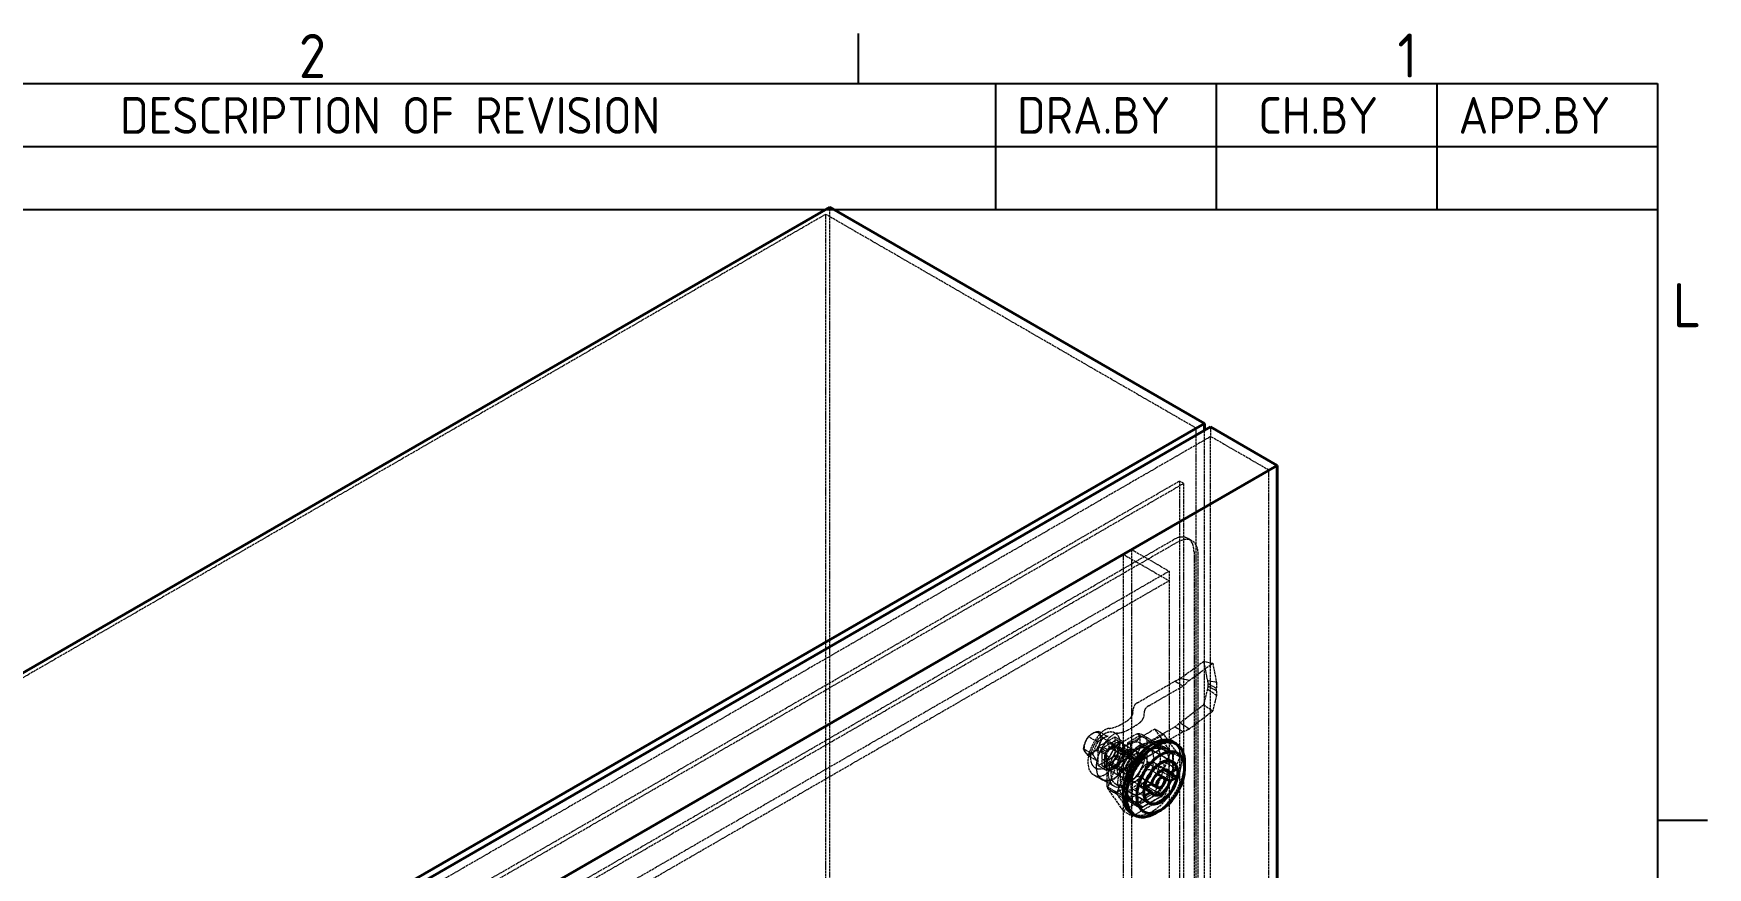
# Model space of a CAD drawing. Header units: millimetres. Extents: x 0 to 3567, y 0 to 2523.
# Drawn here: x 3175.9 to 3517.2, y 2303.1 to 2473.2 of the extents above; entities that cross this region are included whole.
import ezdxf

# ---------------------------------------------------------------- set-up
doc = ezdxf.new("R2010")
doc.units = ezdxf.units.MM
doc.header["$LTSCALE"] = 3
doc.linetypes.add('DASHED', pattern=[0.2067, 0.1654, -0.0413])
doc.layers.get('0').update_dxf_attribs({"color": 3, "lineweight": 25, "true_color": 0x00ff00})
for name, color, linetype, lineweight, true_color in [('가려진 것(ISO)', 2, 'DASHED', 18, 0xffff00), ('가시적인 것(ISO)', 3, 'Continuous', 40, 0x00ff00), ('기호(ISO)', 5, 'Continuous', 25, 0x0000ff)]:
    doc.layers.add(name, color=color, linetype=linetype, lineweight=lineweight, true_color=true_color)
doc.layers.add('경계(ISO)', color=7, linetype='Continuous', lineweight=25)
doc.styles.add('ISO ProportionalPSTEK', font='isocp.shx')
doc.styles.add('문자 텍스트_PSTEK_POSCO', font='isocp.shx')

# ---------------------------------------------------------------- blocks, each defined once
blk = doc.blocks.new('경계 Default Border')
at = {"layer": '경계(ISO)'}
for p, q in [((1114.69, 821), (1114.69, 824.4)), ((1169, 770.92), (1172.4, 770.92))]:
    blk.add_line(p, q, dxfattribs=at)
at = {"layer": '경계(ISO)', "flags": 128}
blk.add_lwpolyline([(20, 20), (20, 821), (1169, 821), (1169, 20), (20, 20)], dxfattribs=at)
at = {"layer": '경계(ISO)', "color": 2, "true_color": 0xffff00, "char_height": 3, "attachment_point": 7, "style": '문자 텍스트_PSTEK_POSCO'}
for s, insert in [('2', (1076.66, 821.37)), ('1', (1151.33, 821.4)), ('L', (1170.04, 804.43))]:
    blk.add_mtext(s, dxfattribs=dict(at, insert=insert))
blk = doc.blocks.new('리비전 내역')
at = {"layer": '기호(ISO)'}
for p, q in [((1017, 821), (1169, 821)), ((1124, 821), (1124, 816.72)), ((1139, 821), (1139, 816.72)), ((1154, 821), (1154, 816.72)), ((1169, 821), (1169, 816.72)), ((1017, 816.72), (1169, 816.72)), ((1124, 816.72), (1124, 812.44)), ((1139, 816.72), (1139, 812.44)), ((1154, 816.72), (1154, 812.44)), ((1169, 816.72), (1169, 812.44)), ((1017, 812.44), (1169, 812.44))]:
    blk.add_line(p, q, dxfattribs=at)
at = {"layer": '기호(ISO)', "color": 2, "true_color": 0xffff00, "char_height": 2.5, "attachment_point": 7, "style": 'ISO ProportionalPSTEK'}
for s, insert in [('DESCRIPTION OF REVISION', (1064.51, 817.58)), ('DRA.BY', (1125.48, 817.58)), ('CH.BY', (1141.86, 817.58)), ('APP.BY', (1155.48, 817.58))]:
    blk.add_mtext(s, dxfattribs=dict(at, insert=insert))

msp = doc.modelspace()

# ---------------------------------------------------------------- linework, layer by layer
at = {"layer": '가려진 것(ISO)'}
for p, q in [((3338.2462, 2109.5487), (3338.2462, 2437.7804)), ((3337.3976, 2436.3107), (3114.2347, 2307.4675)), ((3412.9167, 2392.7098), (3337.3976, 2436.3107)), ((3337.3976, 2231.3374), (3337.3976, 2436.3107)), ((3415.8865, 2392.9547), (3415.8865, 2390.9951)), ((3415.8865, 2390.9951), (3192.7236, 2262.152)), ((3412.9167, 2066.4377), (3412.9167, 2392.7098)), ((3414.6137, 2065.4579), (3414.6137, 2392.2199)), ((3415.8865, 2064.7231), (3415.8865, 2390.9951)), ((3427.7659, 2384.1365), (3415.8865, 2390.9951)), ((3427.7659, 2057.8645), (3427.7659, 2384.1365)), ((3197.3905, 2259.4575), (3409.5225, 2381.932)), ((3198.239, 2258.9676), (3410.3711, 2381.4421)), ((3409.5225, 2381.932), (3409.5225, 2068.3973)), ((3410.3711, 2381.4421), (3409.5225, 2381.932)), ((3410.3711, 2381.4421), (3410.3711, 2067.9074)), ((3211.3912, 2256.2732), (3408.2497, 2369.9295)), ((3409.0983, 2369.4396), (3212.2397, 2255.7833)), ((3412.0983, 2369.7368), (3411.2497, 2370.2267)), ((3398.0674, 2366.9901), (3407.4012, 2361.6012)), ((3398.0674, 2366.9901), (3398.0674, 2328.7772)), ((3399.7645, 2367.9699), (3407.4012, 2363.5608)), ((3399.7645, 2367.9699), (3399.7645, 2325.3488)), ((3412.4924, 2367.48), (3412.4924, 2071.5817)), ((3413.3409, 2071.0918), (3413.3409, 2366.9901)), ((3212.2397, 2250.8843), (3407.4012, 2363.5608)), ((3407.4012, 2363.5608), (3407.4012, 2361.6012)), ((3213.9368, 2249.9045), (3407.4012, 2361.6012)), ((3407.4012, 2361.6012), (3407.4012, 2326.614)), ((3409.6194, 2341.6296), (3414.46, 2345.1471)), ((3414.46, 2345.1471), (3416.314, 2344.7666)), ((3414.46, 2345.1471), (3415.2153, 2341.2245)), ((3410.2095, 2341.5085), (3409.6194, 2341.6296)), ((3411.4733, 2341.2491), (3416.314, 2344.7666)), ((3416.314, 2344.7666), (3417.0693, 2340.8441)), ((3400.9602, 2336.7151), (3408.5538, 2341.0956)), ((3403.2665, 2336.0868), (3410.2502, 2340.1154)), ((3409.0938, 2340.7836), (3408.5538, 2341.0956)), ((3410.2502, 2340.1154), (3409.0938, 2340.7836)), ((3411.4733, 2341.2491), (3410.2095, 2341.5085)), ((3415.2153, 2339.4775), (3414.46, 2336.322)), ((3415.8054, 2341.1034), (3415.2153, 2341.2245)), ((3415.8054, 2339.075), (3415.2153, 2339.4775)), ((3415.8849, 2340.292), (3415.3449, 2340.604)), ((3415.3449, 2340.604), (3415.3449, 2340.1141)), ((3415.8849, 2339.8021), (3415.3449, 2340.1141)), ((3417.0693, 2340.8441), (3415.8054, 2341.1034)), ((3417.0693, 2338.213), (3415.8054, 2339.075)), ((3417.0413, 2339.6238), (3415.8849, 2340.292)), ((3417.0413, 2339.1339), (3415.8849, 2339.8021)), ((3417.0693, 2338.213), (3416.314, 2335.0574)), ((3417.0413, 2339.6238), (3417.0413, 2339.1339)), ((3409.6194, 2332.6164), (3414.46, 2336.322)), ((3411.4733, 2331.3518), (3416.314, 2335.0574)), ((3414.46, 2336.322), (3416.314, 2335.0574)), ((3400.9602, 2327.4071), (3408.5538, 2331.7875)), ((3409.0938, 2331.4755), (3408.5538, 2331.7875)), ((3410.2502, 2330.8073), (3409.0938, 2331.4755)), ((3410.2095, 2332.2138), (3409.6194, 2332.6164)), ((3411.4733, 2331.3518), (3410.2095, 2332.2138)), ((3392.7634, 2328.7494), (3390.9601, 2329.7905)), ((3394.723, 2329.8808), (3392.9197, 2330.9219)), ((3392.9755, 2327.7987), (3396.3711, 2329.7575)), ((3395.7027, 2328.4869), (3393.8995, 2329.528)), ((3396.6527, 2329.1126), (3394.0515, 2327.6108)), ((3394.6632, 2328.797), (3397.124, 2327.3763)), ((3395.403, 2327.5151), (3394.6632, 2328.797)), ((3394.6719, 2326.8185), (3398.0674, 2328.7772)), ((3397.5861, 2328.5737), (3394.9849, 2327.0719)), ((3395.7006, 2328.3038), (3399.3917, 2326.1728)), ((3396.3711, 2329.7575), (3396.3711, 2325.8383)), ((3396.3711, 2329.7575), (3398.0674, 2328.7772)), ((3396.41, 2330.527), (3396.48, 2330.4866)), ((3396.6527, 2329.1126), (3397.5861, 2328.5737)), ((3400.8986, 2330.3882), (3396.7636, 2328.0008)), ((3396.7636, 2328.0008), (3401.9396, 2325.0124)), ((3396.8521, 2329.0246), (3402.3676, 2325.8403)), ((3397.028, 2325.8923), (3397.028, 2328.8959)), ((3397.5861, 2328.5737), (3397.9613, 2328.357)), ((3397.9613, 2325.3534), (3397.9613, 2328.357)), ((3404.5268, 2331.335), (3398.0568, 2327.5996)), ((3398.0674, 2328.7772), (3398.0674, 2324.8581)), ((3401.463, 2330.0012), (3398.9163, 2328.5321)), ((3398.9163, 2328.5321), (3398.9163, 2326.0826)), ((3398.9163, 2328.5321), (3399.5513, 2328.1651)), ((3400.5844, 2328.7616), (3399.5513, 2328.1651)), ((3399.5513, 2328.1651), (3399.5513, 2325.7156)), ((3406.3936, 2330.2573), (3399.9236, 2326.5218)), ((3400.8986, 2330.3882), (3406.0746, 2327.3998)), ((3405.1028, 2327.941), (3401.2144, 2325.696)), ((3401.463, 2330.0012), (3401.463, 2327.5517)), ((3401.4631, 2329.9863), (3401.4631, 2327.5368)), ((3401.4882, 2328.5304), (3408.1492, 2324.6847)), ((3402.1011, 2330.0818), (3407.2771, 2327.0934)), ((3402.9677, 2324.4189), (3402.9677, 2329.1936)), ((3403.2665, 2326.7787), (3410.2502, 2330.8073)), ((3404.3368, 2328.2714), (3406.2036, 2327.1936)), ((3407.7618, 2326.7328), (3404.5268, 2331.335)), ((3404.5268, 2331.335), (3406.3936, 2330.2573)), ((3405.9513, 2327.4511), (3405.1028, 2327.941)), ((3409.6286, 2325.655), (3406.3936, 2330.2573)), ((3391.7835, 2326.2241), (3389.9803, 2327.2653)), ((3392.7634, 2324.8302), (3390.9601, 2325.8714)), ((3394.723, 2325.9616), (3392.9197, 2327.0027)), ((3392.9755, 2323.8795), (3392.9755, 2327.7987)), ((3392.9755, 2327.7987), (3394.6719, 2326.8185)), ((3396.3711, 2325.8383), (3392.9755, 2323.8795)), ((3393.6763, 2326.9608), (3394.6097, 2326.4219)), ((3393.6763, 2326.9608), (3393.6763, 2323.9572)), ((3393.9006, 2325.1862), (3397.5917, 2323.0551)), ((3394.0515, 2327.6108), (3394.9849, 2327.0719)), ((3394.0515, 2323.7406), (3396.6527, 2325.2424)), ((3398.8448, 2322.678), (3394.6021, 2325.1275)), ((3394.6097, 2326.4219), (3394.6097, 2323.4183)), ((3394.6719, 2322.8993), (3394.6719, 2326.8185)), ((3398.0674, 2324.8581), (3394.6719, 2322.8993)), ((3398.0568, 2327.5996), (3394.8218, 2319.2618)), ((3394.9849, 2323.2017), (3397.5861, 2324.7035)), ((3395.403, 2327.5151), (3397.8637, 2326.0944)), ((3400.3448, 2325.2761), (3396.1021, 2327.7256)), ((3396.3711, 2325.8383), (3398.0674, 2324.8581)), ((3396.6527, 2325.2424), (3397.5861, 2324.7035)), ((3399.9236, 2326.5218), (3396.6886, 2318.184)), ((3397.028, 2325.8923), (3397.9613, 2325.3534)), ((3397.8637, 2326.0944), (3397.124, 2327.3763)), ((3398.0568, 2327.5996), (3399.9236, 2326.5218)), ((3398.0674, 2324.8581), (3398.0674, 2098.5252)), ((3399.7859, 2325.8394), (3398.3058, 2325.8391)), ((3398.3058, 2325.8391), (3400.7665, 2324.4184)), ((3398.9163, 2326.0826), (3401.463, 2327.5517)), ((3398.9163, 2326.0826), (3399.5513, 2325.7156)), ((3399.5513, 2325.7156), (3400.5844, 2326.3121)), ((3399.7645, 2324.8589), (3399.7645, 2325.3488)), ((3399.7645, 2324.8589), (3399.7645, 2321.2251)), ((3399.7859, 2325.8394), (3402.2466, 2324.4187)), ((3400.3611, 2327.068), (3400.5732, 2326.9455)), ((3402.0629, 2325.2061), (3401.2144, 2325.696)), ((3406.0746, 2327.3998), (3401.9396, 2325.0124)), ((3402.0629, 2325.2061), (3405.9513, 2327.4511)), ((3403.2676, 2327.3992), (3407.6372, 2324.8763)), ((3404.5268, 2318.395), (3407.7618, 2326.7328)), ((3406.3055, 2324.7651), (3404.8706, 2323.9368)), ((3406.0746, 2327.3998), (3408.1437, 2326.2052)), ((3406.3055, 2324.7651), (3409.0208, 2323.1975)), ((3406.3936, 2317.3172), (3409.6286, 2325.655)), ((3407.3071, 2327.1454), (3406.4586, 2327.6353)), ((3407.4012, 2322.124), (3407.4012, 2326.614)), ((3408.2497, 2326.1241), (3407.4012, 2326.614)), ((3407.7618, 2326.7328), (3409.6286, 2325.655)), ((3408.1437, 2321.4305), (3408.1437, 2326.2052)), ((3408.2497, 2326.1241), (3408.2497, 2321.6341)), ((3392.0337, 2322.0056), (3393.73, 2321.0254)), ((3392.33, 2323.4602), (3392.4, 2323.4198)), ((3392.9755, 2323.8795), (3394.6719, 2322.8993)), ((3393.6704, 2321.1622), (3396.1311, 2319.7414)), ((3393.6763, 2323.9572), (3394.6097, 2323.4183)), ((3393.8521, 2323.8285), (3399.3676, 2320.6442)), ((3394.6097, 2323.4183), (3394.9849, 2323.2017)), ((3394.6945, 2324.4171), (3399.8705, 2321.4287)), ((3394.6945, 2324.4171), (3394.6945, 2319.6424)), ((3394.8404, 2323.1887), (3397.5132, 2321.6455)), ((3398.9159, 2323.3892), (3398.4917, 2323.1443)), ((3398.9159, 2321.715), (3398.9159, 2317.225)), ((3399.7645, 2321.2251), (3398.9159, 2321.715)), ((3401.1071, 2321.7639), (3399.6723, 2320.9355)), ((3399.7645, 2316.7351), (3399.7645, 2321.2251)), ((3399.8705, 2321.4287), (3399.8705, 2316.654)), ((3402.2466, 2324.4187), (3400.7665, 2324.4184)), ((3403.8224, 2320.1962), (3401.1071, 2321.7639)), ((3402.9677, 2324.4189), (3408.1437, 2321.4305)), ((3403.5889, 2323.0567), (3405.0116, 2322.2353)), ((3404.4139, 2324.4857), (3407.1292, 2322.918)), ((3406.4254, 2323.0391), (3404.8706, 2323.9368)), ((3404.8706, 2322.2711), (3405.4125, 2322.584)), ((3406.4371, 2321.3667), (3404.8706, 2322.2711)), ((3405.9958, 2322.9207), (3406.3055, 2323.0995)), ((3406.3055, 2323.0995), (3406.413, 2323.0374)), ((3408.2497, 2321.6341), (3407.4012, 2322.124)), ((3407.4012, 2322.124), (3407.4012, 2096.362)), ((3394.6945, 2319.6424), (3399.8705, 2316.654)), ((3394.8218, 2319.2618), (3398.0568, 2314.6595)), ((3394.8218, 2319.2618), (3396.6886, 2318.184)), ((3395.5611, 2318.7542), (3400.7371, 2315.7658)), ((3396.5982, 2320.0606), (3403.2592, 2316.2149)), ((3396.6886, 2318.184), (3399.9236, 2313.5817)), ((3396.7636, 2318.4478), (3400.8986, 2320.8352)), ((3398.0568, 2314.6595), (3404.5268, 2318.395)), ((3398.2468, 2317.7232), (3400.1136, 2316.6454)), ((3398.4676, 2319.0853), (3402.8372, 2316.5625)), ((3399.6723, 2320.9355), (3402.3343, 2319.3986)), ((3399.6723, 2319.2698), (3401.1071, 2320.0982)), ((3399.6723, 2319.2698), (3402.3061, 2317.7492)), ((3400.8986, 2320.8352), (3406.0746, 2317.8468)), ((3402.3328, 2319.3905), (3401.1071, 2320.0982)), ((3401.2144, 2315.898), (3405.1028, 2318.143)), ((3401.5639, 2319.5493), (3404.2792, 2317.9816)), ((3401.9396, 2315.4594), (3406.0746, 2317.8468)), ((3402.3889, 2320.9783), (3403.7829, 2320.1734)), ((3404.5268, 2318.395), (3406.3936, 2317.3172)), ((3405.9513, 2317.6531), (3405.1028, 2318.143)), ((3398.0568, 2314.6595), (3399.9236, 2313.5817)), ((3399.7645, 2316.7351), (3398.9159, 2317.225)), ((3399.7645, 2316.7351), (3399.7645, 2095.0968)), ((3400.7071, 2315.7138), (3399.8586, 2316.2037)), ((3399.8705, 2316.654), (3401.9396, 2315.4594)), ((3399.9236, 2313.5817), (3406.3936, 2317.3172)), ((3402.0629, 2315.4081), (3401.2144, 2315.898)), ((3405.9513, 2317.6531), (3402.0629, 2315.4081))]:
    msp.add_line(p, q, dxfattribs=at)
for centre, major_axis, ratio, start_param, end_param in [((3408.2497, 2365.0305), (3, 5.1962), 0.57735027, 5.49778714, 7.06858347), ((3409.0983, 2364.5406), (3, 5.1962), 0.57735027, 5.49778714, 7.06858347), ((3403.0806, 2335.4899), (-3, 0), 0.57735027, 5.49736166, 5.69199584), ((3405.3869, 2334.8615), (3, 0), 0.57735027, 2.35576901, 2.55042781), ((3394.3458, 2328.7443), (1.501, 2.5975), 0.57759587, 0.3818187, 1.07207669), ((3397.6812, 2339.6783), (-4.5029, -7.7926), 0.57759587, 0.3818187, 0.71306274), ((3391.7883, 2328.4841), (-1.2, -2.0785), 0.57735027, 4.97418837, 6.02138587), ((3391.7883, 2328.4841), (1.2, 2.0785), 0.57735027, 0.78539816, 1.83259571), ((3394.8855, 2326.9409), (-2.8518, -4.9353), 0.57759587, 4.21366934, 6.78233075), ((3391.7883, 2328.4841), (1.2, 2.0785), 0.57735027, 6.02138587, 7.06858347), ((3391.7883, 2328.4841), (-1.2, -2.0785), 0.57735027, 0.78539816, 1.83259571), ((3396.3704, 2325.8387), (-2.7, -4.6765), 0.57735027, 4.39048585, 8.17588476), ((3396.5819, 2325.9607), (-2.8518, -4.9353), 0.57759587, 4.21366934, 6.78233075), ((3391.7883, 2328.4841), (1.2, 2.0785), 0.57735027, 4.97418837, 6.02138587), ((3398.8311, 2324.418), (3.27, 5.6638), 0.57735027, 1.2488932, 1.89269945), ((3396.2855, 2325.8877), (1.5, 2.5981), 0.57735027, 0.12541083, 1.44538549), ((3396.0422, 2327.7641), (1.501, 2.5975), 0.57759587, 0.3818187, 1.07207669), ((3395.3521, 2326.4266), (1.5, 2.5981), 0.57735027, 6.15777447, 6.40859614), ((3399.3775, 2338.6981), (-4.5029, -7.7926), 0.57759587, 0.3818187, 0.71306276), ((3396.2855, 2325.8877), (1.5, 2.5981), 0.57735027, 4.83779981, 6.15777447), ((3404.0071, 2321.4296), (-4.2, -7.2746), 0.57735027, 0, 3.14159265), ((3398.4631, 2329.9863), (3, 0), 0.57735027, 5.49778714, 6.29175516), ((3398.8311, 2324.418), (3.27, 5.6638), 0.57735027, 5.96128218, 6.60508843), ((3403.1586, 2321.9195), (3.3, 5.7158), 0.57735027, 5.92748681, 6.6388838), ((3391.7883, 2328.4841), (-1.2, -2.0785), 0.57735027, 6.02138587, 7.06858347), ((3395.3521, 2326.4266), (1.5, 2.5981), 0.57735027, 1.44538549, 1.69620716), ((3396.2855, 2325.8877), (-1.5, -2.5981), 0.57735027, 4.83779981, 6.15777447), ((3396.3704, 2325.8387), (-1.53, -2.65), 0.57735027, 4.39048585, 8.17588476), ((3398.8311, 2324.418), (-2.7, -4.6765), 0.57735027, 4.39048585, 8.17588476), ((3396.2855, 2325.8877), (-1.5, -2.5981), 0.57735027, 0.12541083, 1.44538549), ((3395.3521, 2326.4266), (1.5, 2.5981), 0.57735027, 4.58697815, 4.83779981), ((3398.8311, 2324.418), (1.53, 2.65), 0.57735027, 5.03429211, 7.53207851), ((3403.1586, 2321.9195), (-3.3, -5.7158), 0.57735027, 4.35669048, 5.06808748), ((3404.0071, 2321.4296), (3.3, 5.7158), 0.57735027, 1.21509783, 1.92649482), ((3404.0071, 2321.4296), (3.27, 5.6638), 0.57735027, 1.2488932, 1.89269945), ((3398.4631, 2327.5368), (3, 0), 0.57735027, 5.49778714, 6.29175516), ((3403.0806, 2326.1818), (3, 0), 0.57735027, 2.35576901, 2.55040319), ((3402.9889, 2322.0175), (1.425, 2.4682), 0.57735027, 5.86379946, 8.27336748), ((3405.3869, 2325.5535), (-3, 0), 0.57735027, 5.49736166, 5.69202046), ((3404.0071, 2321.4296), (3.3, 5.7158), 0.57735027, 5.92748681, 6.6388838), ((3404.0071, 2321.4296), (3.27, 5.6638), 0.57735027, 5.96128218, 6.60508843), ((3402.9889, 2322.0175), (2.4, 4.1569), 0.57735027, 5.28365446, 5.71191983), ((3395.3521, 2326.4266), (-1.5, -2.5981), 0.57735027, 6.15777447, 6.40859614), ((3394.3458, 2324.5149), (-1.501, -2.5975), 0.57759587, 0.49914544, 1.1894033), ((3397.6812, 2317.4289), (4.5029, 7.7926), 0.57759587, 0.85815926, 1.18940326), ((3396.0422, 2323.5347), (1.501, 2.5975), 0.57759587, 3.6407381, 4.33099599), ((3399.3775, 2316.4487), (4.5029, 7.7926), 0.57759587, 0.85815924, 1.18940325), ((3398.8311, 2324.418), (3.27, 5.6638), 0.57735027, 4.39048585, 5.03429211), ((3402.9889, 2322.0175), (1.425, 2.4682), 0.57735027, 4.07221365, 5.13177483), ((3404.6435, 2321.0622), (4.2, 7.2746), 0.57735027, 3.92699082, 5.49778714), ((3403.1586, 2321.9195), (3.3, 5.7158), 0.57735027, 4.35669048, 5.06808748), ((3404.0071, 2321.4296), (-3.3, -5.7158), 0.57735027, 1.21509783, 1.92649482), ((3404.0071, 2321.4296), (3.27, 5.6638), 0.57735027, 4.39048585, 5.03429211), ((3398.8311, 2324.418), (-3.27, -5.6638), 0.57735027, 5.96128218, 6.60508843), ((3402.9889, 2322.0175), (-2.4, -4.1569), 0.57735027, 5.28365446, 5.71191983), ((3402.9889, 2322.0175), (-1.425, -2.4682), 0.57735027, 5.86379946, 6.92336064), ((3403.1586, 2321.9195), (-3.3, -5.7158), 0.57735027, 5.92748681, 6.6388838), ((3404.0071, 2321.4296), (-3.3, -5.7158), 0.57735027, 5.92748681, 6.6388838), ((3404.0071, 2321.4296), (-3.27, -5.6638), 0.57735027, 5.96128218, 6.60508843)]:
    msp.add_ellipse(centre, major_axis=major_axis, ratio=ratio, start_param=start_param, end_param=end_param, dxfattribs=at)
for centre, major_axis in [((3395.3521, 2326.4266), (-0.75, -1.299)), ((3399.0432, 2324.2955), (-2.445, -4.2349)), ((3401.2918, 2322.9973), (-3.045, -5.2741)), ((3400.8676, 2323.2422), (-2.4, -4.1569)), ((3403.1586, 2321.9195), (-3.045, -5.2741)), ((3399.0432, 2324.2955), (-1.53, -2.65)), ((3398.4917, 2324.6139), (-0.9, -1.5588)), ((3398.9159, 2324.369), (-0.6, -1.0392)), ((3399.5948, 2323.9771), (-0.75, -1.299)), ((3400.8676, 2323.2422), (-1.5, -2.5981)), ((3402.9889, 2322.0175), (-0.6, -1.0392))]:
    msp.add_ellipse(centre, major_axis=major_axis, ratio=0.57735027, dxfattribs=at)
for points in [[(3408.5538, 2341.0956), (3408.9291, 2341.2646), (3409.2849, 2341.4449), (3409.6194, 2341.6296)], [(3410.2502, 2340.1154), (3410.6981, 2340.4754), (3411.107, 2340.8579), (3411.4733, 2341.2491)], [(3415.2153, 2341.2245), (3415.2792, 2341.011), (3415.3218, 2340.8019), (3415.3449, 2340.604)], [(3415.3449, 2340.1141), (3415.3218, 2339.8896), (3415.2792, 2339.6763), (3415.2153, 2339.4775)], [(3417.0693, 2340.8441), (3417.1013, 2340.424), (3417.0908, 2340.0126), (3417.0413, 2339.6238)], [(3417.0413, 2339.1339), (3417.0908, 2338.8022), (3417.1013, 2338.4931), (3417.0693, 2338.213)], [(3408.5538, 2331.7875), (3408.9291, 2332.0515), (3409.2849, 2332.3267), (3409.6194, 2332.6164)], [(3410.2502, 2330.8073), (3410.6981, 2330.9641), (3411.107, 2331.1434), (3411.4733, 2331.3518)], [(3392.8706, 2328.724), (3392.4172, 2327.9312), (3392.0664, 2327.0288), (3391.8503, 2326.0971)], [(3393.7754, 2329.3539), (3393.4389, 2329.1596), (3393.1396, 2328.9449), (3392.8673, 2328.7201)], [(3394.8636, 2329.8748), (3394.4766, 2329.7179), (3394.1071, 2329.5454), (3393.7754, 2329.3539)], [(3391.8409, 2326.1683), (3392.0467, 2325.7841), (3392.377, 2325.3128), (3392.8097, 2324.7904)]]:
    msp.add_open_spline(points, degree=3, dxfattribs=at)
for points, knots in [([(3400.0028, 2334.6851), (3400.0181, 2334.8046), (3400.0334, 2334.9252), (3400.064, 2335.1684), (3400.0792, 2335.291), (3400.0944, 2335.4146)], [-0.163488648, -0.163488648, -0.163488648, -0.163488648, -0.081744783, -0.081744783, -0.000001, -0.000001, -0.000001, -0.000001]), ([(3400.22, 2335.9107), (3400.1874, 2335.8251), (3400.1608, 2335.7407), (3400.14, 2335.6579), (3400.1234, 2335.5914), (3400.1104, 2335.5261), (3400.1008, 2335.4619), (3400.0985, 2335.446), (3400.0964, 2335.4303), (3400.0944, 2335.4146)], [0, 0, 0, 0, 0.5, 0.5, 0.5, 0.90109446, 0.90109446, 0.90109446, 1, 1, 1, 1]), ([(3400.5898, 2336.4552), (3400.482, 2336.3609), (3400.3869, 2336.245), (3400.2773, 2336.0471), (3400.2468, 2335.9802), (3400.22, 2335.9107)], [-3.849106129, -3.849106129, -3.849106129, -3.849106129, -3.75506018, -3.75506018, -3.711436014, -3.711436014, -3.711436014, -3.711436014]), ([(3402.3091, 2334.0567), (3402.3244, 2334.1763), (3402.3397, 2334.2968), (3402.3703, 2334.54), (3402.3855, 2334.6626), (3402.4007, 2334.7862)], [-0.163488339, -0.163488339, -0.163488339, -0.163488339, -0.081744636, -0.081744636, -0.000001, -0.000001, -0.000001, -0.000001]), ([(3402.4007, 2334.7862), (3402.4026, 2334.8017), (3402.4047, 2334.8172), (3402.407, 2334.8328), (3402.4166, 2334.8972), (3402.4296, 2334.9629), (3402.4463, 2335.0295), (3402.4671, 2335.1123), (3402.4936, 2335.1967), (3402.5262, 2335.2822)], [0, 0, 0, 0, 0.09749081, 0.09749081, 0.09749081, 0.5, 0.5, 0.5, 1, 1, 1, 1]), ([(3402.5262, 2335.2822), (3402.5531, 2335.3518), (3402.5835, 2335.4187), (3402.6932, 2335.6166), (3402.7883, 2335.7325), (3402.896, 2335.8268)], [3.711492057, 3.711492057, 3.711492057, 3.711492057, 3.75511823, 3.75511823, 3.849166644, 3.849166644, 3.849166644, 3.849166644]), ([(3397.2197, 2332.0829), (3397.4947, 2332.2185), (3397.7898, 2332.3787), (3398.0383, 2332.5202), (3398.2868, 2332.6618), (3398.4887, 2332.7847), (3398.7225, 2332.9419), (3398.856, 2333.0315), (3398.9998, 2333.1323), (3399.137, 2333.2332)], [0, 0, 0, 0, 0.38901968, 0.38901968, 0.38901968, 0.77803936, 0.77803936, 0.77803936, 1, 1, 1, 1]), ([(3398.916, 2331.1027), (3399.3373, 2331.3104), (3399.76, 2331.5456), (3400.6045, 2332.0693), (3401.0255, 2332.3571), (3401.4433, 2332.6697)], [-0.597287715, -0.597287715, -0.597287715, -0.597287715, -0.298655583, -0.298655583, -0.000088643, -0.000088643, -0.000088643, -0.000088643]), ([(3399.6461, 2333.7793), (3399.5909, 2333.6851), (3399.5225, 2333.5919), (3399.3484, 2333.4028), (3399.2472, 2333.3141), (3399.137, 2333.2332)], [-0.152571673, -0.152571673, -0.152571673, -0.152571673, -0.078576825, -0.078576825, -0.000001, -0.000001, -0.000001, -0.000001]), ([(3399.858, 2334.1807), (3399.8293, 2334.1176), (3399.797, 2334.0527), (3399.7616, 2333.9858), (3399.7261, 2333.9189), (3399.6875, 2333.8501), (3399.6461, 2333.7793)], [0, 0, 0, 0, 0.5, 0.5, 0.5, 1, 1, 1, 1]), ([(3400.0028, 2334.6851), (3399.9921, 2334.6016), (3399.975, 2334.5173), (3399.951, 2334.433), (3399.927, 2334.3487), (3399.8961, 2334.2643), (3399.858, 2334.1807)], [0, 0, 0, 0, 0.5, 0.5, 0.5, 1, 1, 1, 1]), ([(3401.4433, 2332.6697), (3401.558, 2332.7555), (3401.663, 2332.8487), (3401.8516, 2333.0488), (3401.9349, 2333.1554), (3402.0064, 2333.2685)], [0.000088647, 0.000088647, 0.000088647, 0.000088647, 0.082056196, 0.082056196, 0.164233175, 0.164233175, 0.164233175, 0.164233175]), ([(3402.0064, 2333.2685), (3402.0171, 2333.2855), (3402.0276, 2333.3023), (3402.0481, 2333.3356), (3402.0582, 2333.3522), (3402.0679, 2333.3686)], [0.000001, 0.000001, 0.000001, 0.000001, 0.0123133097, 0.0123133097, 0.024625646, 0.024625646, 0.024625646, 0.024625646]), ([(3402.0679, 2333.3686), (3402.1334, 2333.4784), (3402.1866, 2333.5923), (3402.2666, 2333.823), (3402.294, 2333.9392), (3402.3091, 2334.0567)], [0.000001, 0.000001, 0.000001, 0.000001, 0.082452583, 0.082452583, 0.162822758, 0.162822758, 0.162822758, 0.162822758]), ([(3396.41, 2330.527), (3396.191, 2330.6534), (3395.9418, 2330.7257), (3395.4018, 2330.7612), (3395.1095, 2330.717), (3394.4965, 2330.5135), (3394.1751, 2330.3434), (3393.5485, 2329.8955), (3393.2436, 2329.6155), (3392.6846, 2328.9791), (3392.4302, 2328.6232), (3391.9947, 2327.8703), (3391.8134, 2327.4736), (3391.5409, 2326.6752), (3391.4499, 2326.2737), (3391.3711, 2325.5015), (3391.3836, 2325.131), (3391.5209, 2324.463), (3391.6443, 2324.1634), (3391.9629, 2323.7295), (3392.1338, 2323.5735), (3392.33, 2323.4602)], [0.78539816, 0.78539816, 0.78539816, 0.78539816, 1.06263728, 1.06263728, 1.36138822, 1.36138822, 1.6893157, 1.6893157, 2.02308249, 2.02308249, 2.35472656, 2.35472656, 2.6852932, 2.6852932, 3.0169127, 3.0169127, 3.35066024, 3.35066024, 3.67860582, 3.67860582, 3.92699082, 3.92699082, 3.92699082, 3.92699082]), ([(3392.4, 2323.4198), (3392.619, 2323.2934), (3392.8682, 2323.2211), (3393.4082, 2323.1856), (3393.7005, 2323.2298), (3394.3134, 2323.4333), (3394.6348, 2323.6034), (3395.2615, 2324.0513), (3395.5663, 2324.3313), (3396.1253, 2324.9677), (3396.3797, 2325.3236), (3396.8153, 2326.0765), (3396.9966, 2326.4732), (3397.2691, 2327.2716), (3397.36, 2327.6731), (3397.4389, 2328.4453), (3397.4264, 2328.8158), (3397.2891, 2329.4838), (3397.1656, 2329.7834), (3396.8471, 2330.2173), (3396.6762, 2330.3733), (3396.48, 2330.4866)], [3.92699082, 3.92699082, 3.92699082, 3.92699082, 4.20422994, 4.20422994, 4.50298087, 4.50298087, 4.83090835, 4.83090835, 5.16467514, 5.16467514, 5.49631921, 5.49631921, 5.82688585, 5.82688585, 6.15850536, 6.15850536, 6.49225289, 6.49225289, 6.82019847, 6.82019847, 7.06858347, 7.06858347, 7.06858347, 7.06858347]), ([(3392.7634, 2328.7494), (3392.7806, 2328.7394), (3392.7962, 2328.7317), (3392.8247, 2328.72), (3392.8371, 2328.7167), (3392.8579, 2328.7148), (3392.8654, 2328.7171), (3392.8734, 2328.7272), (3392.874, 2328.7349), (3392.8713, 2328.745), (3392.8713, 2328.7452), (3392.8712, 2328.7454)], [0.0000072529, 0.0000072529, 0.0000072529, 0.0000072529, 0.0121829884, 0.0121829884, 0.0255410358, 0.0255410358, 0.0408592426, 0.0408592426, 0.0558401165, 0.0558401165, 0.0561514092, 0.0561514092, 0.0561514092, 0.0561514092]), ([(3393.9006, 2325.1862), (3393.9975, 2325.1302), (3394.1159, 2325.1061), (3394.372, 2325.1354), (3394.4993, 2325.1746), (3394.7583, 2325.3055), (3394.8893, 2325.3942), (3395.1456, 2325.6148), (3395.2708, 2325.7469), (3395.5017, 2326.0422), (3395.6072, 2326.2056), (3395.7862, 2326.5461), (3395.8597, 2326.7232), (3395.9668, 2327.071), (3396.0007, 2327.2416), (3396.0272, 2327.557), (3396.0202, 2327.7018), (3395.9708, 2327.9519), (3395.9284, 2328.0565), (3395.8253, 2328.2109), (3395.7672, 2328.2654), (3395.7006, 2328.3038)], [3.92699082, 3.92699082, 3.92699082, 3.92699082, 4.33097101, 4.33097101, 4.64999916, 4.64999916, 4.9531589, 4.9531589, 5.25835619, 5.25835619, 5.56618012, 5.56618012, 5.87462987, 5.87462987, 6.18147176, 6.18147176, 6.48526096, 6.48526096, 6.7908231, 6.7908231, 7.06858347, 7.06858347, 7.06858347, 7.06858347]), ([(3394.723, 2329.8808), (3394.7402, 2329.8708), (3394.7587, 2329.8647), (3394.7987, 2329.8597), (3394.82, 2329.8615), (3394.8648, 2329.8735), (3394.888, 2329.8849), (3394.9307, 2329.915), (3394.9503, 2329.9336), (3394.968, 2329.9555), (3394.9684, 2329.9559), (3394.9687, 2329.9564)], [-0.0560463713, -0.0560463713, -0.0560463713, -0.0560463713, -0.043826559, -0.043826559, -0.0304159948, -0.0304159948, -0.0150386941, -0.0150386941, 0, 0, 0.000312487, 0.000312487, 0.000312487, 0.000312487]), ([(3395.7027, 2328.4869), (3395.7199, 2328.4769), (3395.7398, 2328.4688), (3395.7856, 2328.4556), (3395.8114, 2328.451), (3395.8682, 2328.446), (3395.8993, 2328.4462), (3395.9593, 2328.4516), (3395.9884, 2328.4567), (3396.0163, 2328.4641), (3396.0169, 2328.4642), (3396.0175, 2328.4644)], [-0.0560557764, -0.0560557764, -0.0560557764, -0.0560557764, -0.043849048, -0.043849048, -0.0304152406, -0.0304152406, -0.0150467208, -0.0150467208, 0, 0, 0.0003147423, 0.0003147423, 0.0003147423, 0.0003147423]), ([(3391.7835, 2326.2241), (3391.8008, 2326.2142), (3391.8149, 2326.2027), (3391.8377, 2326.1763), (3391.8456, 2326.1614), (3391.8544, 2326.1286), (3391.8541, 2326.1107), (3391.8447, 2326.076), (3391.8358, 2326.0592), (3391.823, 2326.0431), (3391.8228, 2326.0428), (3391.8225, 2326.0424)], [-0.0560557269, -0.0560557269, -0.0560557269, -0.0560557269, -0.0438465925, -0.0438465925, -0.0304152406, -0.0304152406, -0.0150467208, -0.0150467208, 0, 0, 0.0003147423, 0.0003147423, 0.0003147423, 0.0003147423]), ([(3392.7634, 2324.8302), (3392.7806, 2324.8203), (3392.7962, 2324.8067), (3392.8247, 2324.7721), (3392.8371, 2324.7509), (3392.8579, 2324.701), (3392.8654, 2324.6719), (3392.8734, 2324.6125), (3392.874, 2324.5823), (3392.8713, 2324.5517), (3392.8713, 2324.5511), (3392.8712, 2324.5504)], [-0.0560463693, -0.0560463693, -0.0560463693, -0.0560463693, -0.043826559, -0.043826559, -0.0304159948, -0.0304159948, -0.0150386941, -0.0150386941, 0, 0, 0.000312487, 0.000312487, 0.000312487, 0.000312487]), ([(3394.723, 2325.9616), (3394.7402, 2325.9517), (3394.7587, 2325.9397), (3394.7987, 2325.9118), (3394.82, 2325.8957), (3394.8648, 2325.8597), (3394.888, 2325.8397), (3394.9307, 2325.8003), (3394.9503, 2325.781), (3394.968, 2325.7622), (3394.9684, 2325.7618), (3394.9687, 2325.7614)], [0.0000072529, 0.0000072529, 0.0000072529, 0.0000072529, 0.0121829884, 0.0121829884, 0.0255410358, 0.0255410358, 0.0408592426, 0.0408592426, 0.0558401165, 0.0558401165, 0.0561514092, 0.0561514092, 0.0561514092, 0.0561514092]), ([(3397.2197, 2324.4919), (3397.4947, 2324.6736), (3397.7898, 2324.8539), (3398.0383, 2324.9991), (3398.2868, 2325.1442), (3398.4887, 2325.2542), (3398.7225, 2325.3668), (3398.856, 2325.4311), (3398.9998, 2325.4962), (3399.137, 2325.5537)], [0, 0, 0, 0, 0.38901971, 0.38901971, 0.38901971, 0.77803941, 0.77803941, 0.77803941, 1, 1, 1, 1]), ([(3398.916, 2323.5116), (3399.3373, 2323.79), (3399.76, 2324.0424), (3400.6045, 2324.4931), (3401.0255, 2324.6909), (3401.4433, 2324.8604)], [-0.597287715, -0.597287715, -0.597287715, -0.597287715, -0.298655583, -0.298655583, -0.000088643, -0.000088643, -0.000088643, -0.000088643]), ([(3399.137, 2325.5537), (3399.2459, 2325.5993), (3399.346, 2325.6468), (3399.5208, 2325.7329), (3399.5902, 2325.7683), (3399.6461, 2325.7903)], [0.000001, 0.000001, 0.000001, 0.000001, 0.077651727, 0.077651727, 0.152746465, 0.152746465, 0.152746465, 0.152746465]), ([(3399.6461, 2325.7903), (3399.6873, 2325.8066), (3399.7259, 2325.8279), (3399.7614, 2325.8537), (3399.7968, 2325.8796), (3399.8292, 2325.9102), (3399.858, 2325.9452)], [0, 0, 0, 0, 0.5, 0.5, 0.5, 1, 1, 1, 1]), ([(3399.858, 2325.9452), (3399.8961, 2325.9915), (3399.927, 2326.0377), (3399.951, 2326.0837), (3399.9749, 2326.1296), (3399.9921, 2326.1752), (3400.0028, 2326.2202)], [0, 0, 0, 0, 0.5, 0.5, 0.5, 1, 1, 1, 1]), ([(3400.0028, 2326.2202), (3400.0181, 2326.2845), (3400.0334, 2326.3475), (3400.064, 2326.4705), (3400.0792, 2326.5306), (3400.0944, 2326.5892)], [-0.163488648, -0.163488648, -0.163488648, -0.163488648, -0.081744783, -0.081744783, -0.000001, -0.000001, -0.000001, -0.000001]), ([(3400.0944, 2326.5892), (3400.0964, 2326.5967), (3400.0985, 2326.6041), (3400.1008, 2326.6115), (3400.1104, 2326.6415), (3400.1234, 2326.671), (3400.1401, 2326.6999), (3400.1609, 2326.736), (3400.1874, 2326.771), (3400.22, 2326.8046)], [0, 0, 0, 0, 0.09882986, 0.09882986, 0.09882986, 0.5, 0.5, 0.5, 1, 1, 1, 1]), ([(3400.22, 2326.8046), (3400.2468, 2326.8322), (3400.2773, 2326.8626), (3400.3869, 2326.9681), (3400.482, 2327.0543), (3400.5898, 2327.1472)], [-2.392317062, -2.392317062, -2.392317062, -2.392317062, -2.348692896, -2.348692896, -2.254646947, -2.254646947, -2.254646947, -2.254646947]), ([(3402.0064, 2325.1635), (3401.9349, 2325.1114), (3401.8517, 2325.0587), (3401.6631, 2324.9564), (3401.5581, 2324.907), (3401.4433, 2324.8604)], [-0.164233159, -0.164233159, -0.164233159, -0.164233159, -0.082091671, -0.082091671, -0.000088647, -0.000088647, -0.000088647, -0.000088647]), ([(3402.0679, 2325.2146), (3402.0582, 2325.2054), (3402.0481, 2325.1965), (3402.0276, 2325.1795), (3402.0171, 2325.1713), (3402.0064, 2325.1635)], [0.000001, 0.000001, 0.000001, 0.000001, 0.0123133325, 0.0123133325, 0.0246256386, 0.0246256386, 0.0246256386, 0.0246256386]), ([(3402.3091, 2325.5918), (3402.294, 2325.5286), (3402.2666, 2325.4656), (3402.1866, 2325.3393), (3402.1334, 2325.2762), (3402.0679, 2325.2146)], [-0.162822762, -0.162822762, -0.162822762, -0.162822762, -0.08246392, -0.08246392, -0.000001, -0.000001, -0.000001, -0.000001]), ([(3402.3091, 2325.5918), (3402.3244, 2325.6562), (3402.3397, 2325.7191), (3402.3703, 2325.8421), (3402.3855, 2325.9022), (3402.4007, 2325.9609)], [-0.163488339, -0.163488339, -0.163488339, -0.163488339, -0.081744636, -0.081744636, -0.000001, -0.000001, -0.000001, -0.000001]), ([(3402.5262, 2326.1762), (3402.4936, 2326.1426), (3402.4671, 2326.1076), (3402.4463, 2326.0715), (3402.4296, 2326.0425), (3402.4166, 2326.0129), (3402.407, 2325.9828), (3402.4047, 2325.9755), (3402.4026, 2325.9682), (3402.4007, 2325.9609)], [0, 0, 0, 0, 0.5, 0.5, 0.5, 0.90250589, 0.90250589, 0.90250589, 1, 1, 1, 1]), ([(3402.896, 2326.5188), (3402.7389, 2326.3835), (3402.6167, 2326.2687), (3402.5328, 2326.1829), (3402.5295, 2326.1796), (3402.5262, 2326.1762)], [-2.326753327, -2.326753327, -2.326753327, -2.326753327, -2.192333013, -2.192333013, -2.186742049, -2.186742049, -2.186742049, -2.186742049])]:
    msp.add_open_spline(points, degree=3, knots=knots, dxfattribs=at)
for points, weights in [([(3389.9803, 2327.2653), (3390.0912, 2328.0294), (3390.3186, 2328.6154)], [2.05513277493, 2.21409784831, 2.21409784829]), ([(3390.3186, 2328.6154), (3390.546, 2329.2014), (3390.9601, 2329.7905)], [2.21409784829, 2.21409784827, 2.05513277492]), ([(3390.9601, 2329.7905), (3391.3336, 2330.1812), (3391.7883, 2330.4437)], [2.05513439892, 2.2140995979, 2.2140995979]), ([(3391.7883, 2330.4437), (3392.243, 2330.7063), (3392.9197, 2330.9219)], [2.2140995979, 2.2140995979, 2.05513439893]), ([(3392.9197, 2330.9219), (3393.0306, 2330.6359), (3393.258, 2330.3125)], [2.05513439892, 2.21409961349, 2.2140995979]), ([(3393.258, 2328.3529), (3393.0306, 2327.7669), (3392.9197, 2327.0027)], [2.21409784829, 2.21409784827, 2.05513277493]), ([(3393.258, 2330.3125), (3393.4854, 2329.989), (3393.8995, 2329.528)], [2.2140995979, 2.21409958232, 2.05513439893]), ([(3393.8995, 2329.528), (3393.4854, 2328.9389), (3393.258, 2328.3529)], [2.05513277492, 2.2140978483, 2.21409784829]), ([(3390.3186, 2326.6558), (3390.0912, 2326.9793), (3389.9803, 2327.2653)], [2.2140995979, 2.21409958201, 2.05513439892]), ([(3390.9601, 2325.8714), (3390.546, 2326.3324), (3390.3186, 2326.6558)], [2.05513439893, 2.2140996138, 2.2140995979]), ([(3391.7883, 2326.5245), (3391.3336, 2326.262), (3390.9601, 2325.8714)], [2.21410026725, 2.21410026725, 2.05513502021]), ([(3392.9197, 2327.0027), (3392.243, 2326.7871), (3391.7883, 2326.5245)], [2.0551350202, 2.21410026725, 2.21410026725])]:
    msp.add_rational_spline(points, weights, degree=2, dxfattribs=at)
at = {"layer": '가시적인 것(ISO)'}
for p, q in [((3338.2462, 2437.7804), (3113.3862, 2307.9574)), ((3338.2462, 2437.7804), (3414.6137, 2393.6896)), ((3414.6137, 2393.6896), (3189.7538, 2263.8666)), ((3415.8865, 2392.9547), (3191.0265, 2263.1318)), ((3414.6137, 2392.2199), (3414.6137, 2393.6896)), ((3429.4629, 2385.1163), (3415.8865, 2392.9547)), ((3204.603, 2255.2934), (3429.4629, 2385.1163)), ((3429.4629, 2056.8847), (3429.4629, 2385.1163)), ((3408.2071, 2328.7042), (3408.8435, 2328.3368)), ((3407.6372, 2324.8763), (3408.1042, 2324.6067)), ((3405.0116, 2322.2353), (3406.3042, 2321.489)), ((3405.4125, 2322.584), (3405.9958, 2322.9207)), ((3406.413, 2323.0374), (3409.0208, 2321.5318)), ((3407.5859, 2322.3691), (3406.4254, 2323.0391)), ((3407.5859, 2320.7034), (3406.4371, 2321.3667)), ((3409.0208, 2323.1975), (3407.5859, 2322.3691)), ((3409.0208, 2321.5318), (3407.5859, 2320.7034)), ((3410.5832, 2323.2667), (3410.5832, 2324.4915)), ((3402.3061, 2317.7492), (3402.3876, 2317.7021)), ((3403.8224, 2318.5305), (3402.3328, 2319.3905)), ((3402.3343, 2319.3986), (3402.3876, 2319.3678)), ((3402.3876, 2319.3678), (3403.8224, 2320.1962)), ((3402.3876, 2317.7021), (3403.8224, 2318.5305)), ((3403.7829, 2320.1734), (3405.1042, 2319.4106)), ((3402.8372, 2316.5625), (3403.3042, 2316.2929)), ((3405.7042, 2314.816), (3404.6435, 2314.2036)), ((3399.8071, 2314.155), (3400.4435, 2313.7876))]:
    msp.add_line(p, q, dxfattribs=at)
for centre, major_axis, start_param, end_param in [((3404.0071, 2321.4296), (4.2, 7.2746), 0, 3.14159265), ((3404.6435, 2321.0622), (4.2, 7.2746), 5.49778714, 10.21017612), ((3405.7042, 2320.4498), (2.4, 4.1569), 5.71191983, 8.42524711), ((3405.7042, 2320.4498), (-2.4, -4.1569), 5.71191983, 8.42524711), ((3405.7042, 2320.4498), (1.425, 2.4682), 5.86379946, 8.27336748), ((3402.9889, 2322.0175), (1.425, 2.4682), 3.78176799, 4.07221365), ((3405.7042, 2320.4498), (-1.425, -2.4682), 5.86379946, 8.27336748)]:
    msp.add_ellipse(centre, major_axis=major_axis, ratio=0.57735027, start_param=start_param, end_param=end_param, dxfattribs=at)
for major_axis in [(-3.45, -5.9756), (-2.445, -4.2349), (-0.6, -1.0392)]:
    msp.add_ellipse((3405.7042, 2320.4498), major_axis=major_axis, ratio=0.57735027, dxfattribs=at)

# ---------------------------------------------------------------- block references
at = {"xscale": 3, "yscale": 3, "zscale": 3}
msp.add_blockref('경계 Default Border', (0, 0), dxfattribs=at)
at = {"layer": '기호(ISO)', "xscale": 3, "yscale": 3, "zscale": 3}
msp.add_blockref('리비전 내역', (0, 0), dxfattribs=at)

doc.saveas('drawing.dxf')
